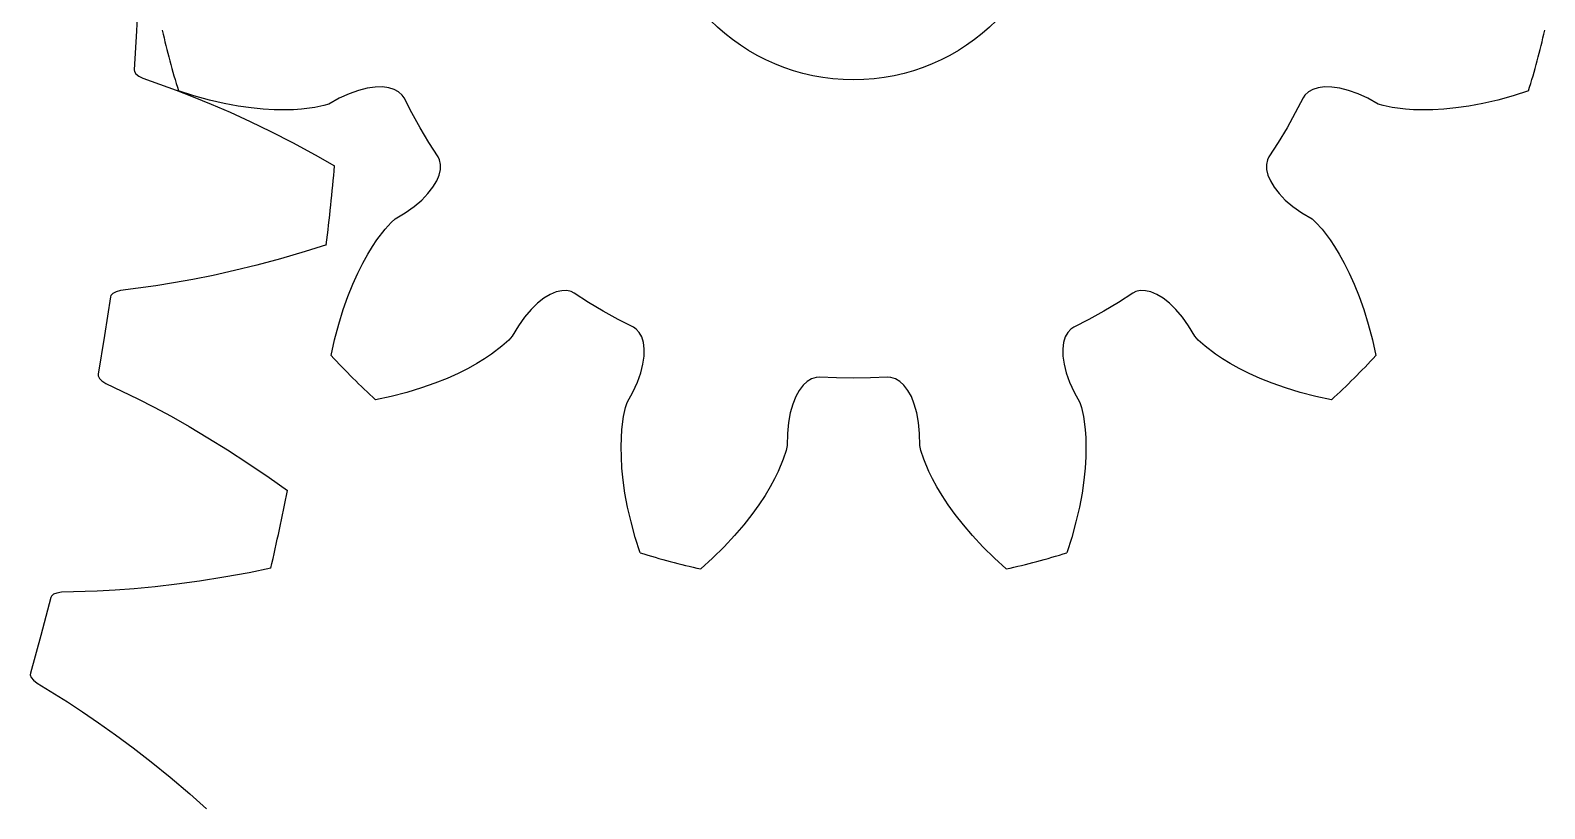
# Model space of a CAD drawing. Extents: x -31 to 42.8, y -31 to 31.
# Drawn here: x 27.86 to 42.84, y -9.21 to -1.51 of the extents above; entities that cross this region are included whole.
import ezdxf

# ---------------------------------------------------------------- set-up
doc = ezdxf.new("R2010")
doc.units = 0

msp = doc.modelspace()

# ---------------------------------------------------------------- linework, layer by layer
msp.add_circle((36, 0), 2)
msp.add_circle((36, 0), 2)
at = {"layer": 'layer0'}
for p, q in [((31.19, -2.082), (31.104, -2.104)), ((31.269, -2.071), (31.19, -2.082)), ((31.341, -2.07), (31.269, -2.071)), ((31.404, -2.078), (31.341, -2.07)), ((31.458, -2.094), (31.404, -2.078)), ((31.502, -2.119), (31.458, -2.094)), ((40.542, -2.094), (40.498, -2.119)), ((40.596, -2.078), (40.542, -2.094)), ((40.659, -2.07), (40.596, -2.078)), ((40.731, -2.071), (40.659, -2.07)), ((40.81, -2.082), (40.731, -2.071)), ((40.896, -2.104), (40.81, -2.082)), ((29.476, -2.158), (29.325, -2.11)), ((29.63, -2.2), (29.476, -2.158)), ((29.777, -2.234), (29.63, -2.2)), ((29.914, -2.26), (29.777, -2.234)), ((30.811, -2.239), (30.762, -2.255)), ((30.913, -2.182), (30.811, -2.239)), ((31.011, -2.137), (30.913, -2.182)), ((31.104, -2.104), (31.011, -2.137)), ((31.536, -2.15), (31.502, -2.119)), ((31.555, -2.177), (31.536, -2.15)), ((31.631, -2.327), (31.555, -2.177)), ((40.445, -2.177), (40.369, -2.327)), ((40.464, -2.15), (40.445, -2.177)), ((40.498, -2.119), (40.464, -2.15)), ((40.989, -2.137), (40.896, -2.104)), ((41.087, -2.182), (40.989, -2.137)), ((41.189, -2.239), (41.087, -2.182)), ((41.238, -2.255), (41.189, -2.239)), ((42.223, -2.234), (42.086, -2.26)), ((42.37, -2.2), (42.223, -2.234)), ((42.524, -2.158), (42.37, -2.2)), ((42.675, -2.11), (42.524, -2.158)), ((30.043, -2.278), (29.914, -2.26)), ((30.162, -2.29), (30.043, -2.278)), ((30.272, -2.296), (30.162, -2.29)), ((30.372, -2.298), (30.272, -2.296)), ((30.462, -2.296), (30.372, -2.298)), ((30.542, -2.291), (30.462, -2.296)), ((30.672, -2.274), (30.542, -2.291)), ((30.762, -2.255), (30.672, -2.274)), ((31.713, -2.475), (31.631, -2.327)), ((40.369, -2.327), (40.287, -2.475)), ((41.328, -2.274), (41.238, -2.255)), ((41.458, -2.291), (41.328, -2.274)), ((41.538, -2.296), (41.458, -2.291)), ((41.628, -2.298), (41.538, -2.296)), ((41.728, -2.296), (41.628, -2.298)), ((41.838, -2.29), (41.728, -2.296)), ((41.957, -2.278), (41.838, -2.29)), ((42.086, -2.26), (41.957, -2.278)), ((31.8, -2.62), (31.713, -2.475)), ((40.287, -2.475), (40.2, -2.62)), ((31.892, -2.761), (31.8, -2.62)), ((40.2, -2.62), (40.108, -2.761)), ((31.906, -2.791), (31.892, -2.761)), ((31.916, -2.836), (31.906, -2.791)), ((31.915, -2.886), (31.916, -2.836)), ((40.094, -2.791), (40.084, -2.836)), ((40.084, -2.836), (40.085, -2.886)), ((40.108, -2.761), (40.094, -2.791)), ((31.878, -3), (31.903, -2.941)), ((31.903, -2.941), (31.915, -2.886)), ((40.085, -2.886), (40.097, -2.941)), ((40.097, -2.941), (40.122, -3)), ((31.73, -3.188), (31.792, -3.124)), ((31.792, -3.124), (31.841, -3.061)), ((31.841, -3.061), (31.878, -3)), ((40.122, -3), (40.159, -3.061)), ((40.159, -3.061), (40.208, -3.124)), ((40.208, -3.124), (40.27, -3.188)), ((31.567, -3.314), (31.655, -3.252)), ((31.655, -3.252), (31.73, -3.188)), ((40.27, -3.188), (40.345, -3.252)), ((40.345, -3.252), (40.433, -3.314)), ((31.367, -3.477), (31.428, -3.409)), ((31.428, -3.409), (31.466, -3.375)), ((31.466, -3.375), (31.567, -3.314)), ((40.433, -3.314), (40.534, -3.375)), ((40.534, -3.375), (40.572, -3.409)), ((40.572, -3.409), (40.633, -3.477)), ((31.243, -3.648), (31.287, -3.581)), ((31.287, -3.581), (31.367, -3.477)), ((40.633, -3.477), (40.713, -3.581)), ((40.713, -3.581), (40.757, -3.648)), ((31.147, -3.812), (31.196, -3.725)), ((31.196, -3.725), (31.243, -3.648)), ((40.757, -3.648), (40.804, -3.725)), ((40.804, -3.725), (40.853, -3.812)), ((31.098, -3.911), (31.147, -3.812)), ((40.853, -3.812), (40.902, -3.911)), ((31, -4.141), (31.049, -4.02)), ((31.049, -4.02), (31.098, -3.911)), ((40.902, -3.911), (40.951, -4.02)), ((40.951, -4.02), (41, -4.141)), ((30.954, -4.272), (31, -4.141)), ((32.939, -4.159), (32.876, -4.208)), ((33, -4.122), (32.939, -4.159)), ((33.059, -4.097), (33, -4.122)), ((33.114, -4.085), (33.059, -4.097)), ((33.164, -4.084), (33.114, -4.085)), ((33.209, -4.094), (33.164, -4.084)), ((33.239, -4.108), (33.209, -4.094)), ((33.38, -4.2), (33.239, -4.108)), ((38.761, -4.108), (38.62, -4.2)), ((38.791, -4.094), (38.761, -4.108)), ((38.836, -4.084), (38.791, -4.094)), ((38.886, -4.085), (38.836, -4.084)), ((38.941, -4.097), (38.886, -4.085)), ((39, -4.122), (38.941, -4.097)), ((39.061, -4.159), (39, -4.122)), ((39.124, -4.208), (39.061, -4.159)), ((41, -4.141), (41.046, -4.272)), ((30.91, -4.416), (30.954, -4.272)), ((32.812, -4.27), (32.748, -4.345)), ((32.876, -4.208), (32.812, -4.27)), ((33.525, -4.287), (33.38, -4.2)), ((33.673, -4.369), (33.525, -4.287)), ((38.475, -4.287), (38.327, -4.369)), ((38.62, -4.2), (38.475, -4.287)), ((39.188, -4.27), (39.124, -4.208)), ((39.252, -4.345), (39.188, -4.27)), ((41.046, -4.272), (41.09, -4.416)), ((30.869, -4.571), (30.91, -4.416)), ((32.686, -4.433), (32.625, -4.534)), ((32.748, -4.345), (32.686, -4.433)), ((33.823, -4.445), (33.673, -4.369)), ((33.85, -4.464), (33.823, -4.445)), ((33.881, -4.498), (33.85, -4.464)), ((38.15, -4.464), (38.119, -4.498)), ((38.177, -4.445), (38.15, -4.464)), ((38.327, -4.369), (38.177, -4.445)), ((39.314, -4.433), (39.252, -4.345)), ((39.375, -4.534), (39.314, -4.433)), ((41.09, -4.416), (41.131, -4.571)), ((30.836, -4.726), (30.869, -4.571)), ((32.523, -4.633), (32.419, -4.713)), ((32.591, -4.572), (32.523, -4.633)), ((32.625, -4.534), (32.591, -4.572)), ((33.906, -4.542), (33.881, -4.498)), ((33.922, -4.596), (33.906, -4.542)), ((33.93, -4.659), (33.922, -4.596)), ((38.078, -4.596), (38.07, -4.659)), ((38.094, -4.542), (38.078, -4.596)), ((38.119, -4.498), (38.094, -4.542)), ((39.409, -4.572), (39.375, -4.534)), ((39.477, -4.633), (39.409, -4.572)), ((39.581, -4.713), (39.477, -4.633)), ((41.131, -4.571), (41.164, -4.726)), ((32.352, -4.757), (32.275, -4.804)), ((32.419, -4.713), (32.352, -4.757)), ((33.918, -4.81), (33.929, -4.731)), ((33.929, -4.731), (33.93, -4.659)), ((38.07, -4.659), (38.071, -4.731)), ((38.071, -4.731), (38.082, -4.81)), ((39.648, -4.757), (39.581, -4.713)), ((39.725, -4.804), (39.648, -4.757)), ((32.089, -4.902), (31.98, -4.951)), ((32.188, -4.853), (32.089, -4.902)), ((32.275, -4.804), (32.188, -4.853)), ((33.863, -4.989), (33.896, -4.896)), ((33.896, -4.896), (33.918, -4.81)), ((35.63, -4.941), (35.586, -4.955)), ((35.663, -4.939), (35.63, -4.941)), ((35.831, -4.947), (35.663, -4.939)), ((36.337, -4.939), (36.169, -4.947)), ((36.37, -4.941), (36.337, -4.939)), ((36.414, -4.955), (36.37, -4.941)), ((38.082, -4.81), (38.104, -4.896)), ((38.104, -4.896), (38.137, -4.989)), ((39.812, -4.853), (39.725, -4.804)), ((39.911, -4.902), (39.812, -4.853)), ((40.02, -4.951), (39.911, -4.902)), ((31.584, -5.09), (31.429, -5.131)), ((31.728, -5.046), (31.584, -5.09)), ((31.859, -5), (31.728, -5.046)), ((31.98, -4.951), (31.859, -5)), ((33.761, -5.189), (33.818, -5.087)), ((33.818, -5.087), (33.863, -4.989)), ((35.463, -5.07), (35.428, -5.132)), ((35.501, -5.019), (35.463, -5.07)), ((35.543, -4.981), (35.501, -5.019)), ((35.586, -4.955), (35.543, -4.981)), ((36, -4.95), (35.831, -4.947)), ((36.169, -4.947), (36, -4.95)), ((36.457, -4.981), (36.414, -4.955)), ((36.499, -5.019), (36.457, -4.981)), ((36.537, -5.07), (36.499, -5.019)), ((36.572, -5.132), (36.537, -5.07)), ((38.137, -4.989), (38.182, -5.087)), ((38.182, -5.087), (38.239, -5.189)), ((40.141, -5), (40.02, -4.951)), ((40.272, -5.046), (40.141, -5)), ((40.416, -5.09), (40.272, -5.046)), ((40.571, -5.131), (40.416, -5.09)), ((31.429, -5.131), (31.274, -5.164)), ((33.726, -5.328), (33.745, -5.238)), ((33.745, -5.238), (33.761, -5.189)), ((35.399, -5.207), (35.374, -5.292)), ((35.428, -5.132), (35.399, -5.207)), ((36.601, -5.207), (36.572, -5.132)), ((36.626, -5.292), (36.601, -5.207)), ((38.239, -5.189), (38.255, -5.238)), ((38.255, -5.238), (38.274, -5.328)), ((40.726, -5.164), (40.571, -5.131)), ((33.709, -5.458), (33.726, -5.328)), ((35.357, -5.389), (35.346, -5.496)), ((35.374, -5.292), (35.357, -5.389)), ((36.643, -5.389), (36.626, -5.292)), ((36.654, -5.496), (36.643, -5.389)), ((38.274, -5.328), (38.291, -5.458)), ((33.702, -5.628), (33.704, -5.538)), ((33.704, -5.538), (33.709, -5.458)), ((35.346, -5.496), (35.345, -5.614)), ((36.655, -5.614), (36.654, -5.496)), ((38.291, -5.458), (38.296, -5.538)), ((38.296, -5.538), (38.298, -5.628)), ((33.704, -5.728), (33.702, -5.628)), ((35.334, -5.664), (35.305, -5.751)), ((35.345, -5.614), (35.334, -5.664)), ((36.666, -5.664), (36.655, -5.614)), ((36.695, -5.751), (36.666, -5.664)), ((38.298, -5.628), (38.296, -5.728)), ((33.71, -5.838), (33.704, -5.728)), ((33.722, -5.957), (33.71, -5.838)), ((35.305, -5.751), (35.255, -5.872)), ((36.745, -5.872), (36.695, -5.751)), ((38.29, -5.838), (38.278, -5.957)), ((38.296, -5.728), (38.29, -5.838)), ((33.74, -6.086), (33.722, -5.957)), ((35.219, -5.944), (35.176, -6.023)), ((35.255, -5.872), (35.219, -5.944)), ((36.781, -5.944), (36.745, -5.872)), ((36.824, -6.023), (36.781, -5.944)), ((38.278, -5.957), (38.26, -6.086)), ((33.766, -6.223), (33.74, -6.086)), ((35.125, -6.108), (35.064, -6.201)), ((35.176, -6.023), (35.125, -6.108)), ((36.875, -6.108), (36.824, -6.023)), ((36.936, -6.201), (36.875, -6.108)), ((38.26, -6.086), (38.234, -6.223)), ((33.8, -6.37), (33.766, -6.223)), ((35.064, -6.201), (34.994, -6.298)), ((37.006, -6.298), (36.936, -6.201)), ((38.234, -6.223), (38.2, -6.37)), ((33.842, -6.524), (33.8, -6.37)), ((34.914, -6.4), (34.823, -6.506)), ((34.994, -6.298), (34.914, -6.4)), ((37.086, -6.4), (37.006, -6.298)), ((37.177, -6.506), (37.086, -6.4)), ((38.2, -6.37), (38.158, -6.524)), ((33.89, -6.675), (33.842, -6.524)), ((34.823, -6.506), (34.721, -6.616)), ((37.279, -6.616), (37.177, -6.506)), ((38.158, -6.524), (38.11, -6.675)), ((34.607, -6.729), (34.49, -6.835)), ((34.721, -6.616), (34.607, -6.729)), ((37.393, -6.729), (37.279, -6.616)), ((37.51, -6.835), (37.393, -6.729))]:
    msp.add_line(p, q, dxfattribs=at)
for start, end in [(192.4603, 197.5397), (342.4603, 347.5397), (222.4603, 227.5397), (312.4603, 317.5397), (252.4603, 257.5397), (282.4603, 287.5397)]:
    msp.add_arc((36, 0), 7, start, end, dxfattribs=at)
at = {"layer": 'layer1'}
for p, q in [((28.928, -1.129), (28.91, -1.515)), ((28.91, -1.515), (28.888, -1.901)), ((28.888, -1.901), (28.889, -1.918)), ((28.889, -1.918), (28.903, -1.94)), ((28.903, -1.94), (28.931, -1.963)), ((28.931, -1.963), (28.972, -1.985)), ((28.972, -1.985), (29.303, -2.103)), ((29.303, -2.103), (29.471, -2.167)), ((29.471, -2.167), (29.647, -2.24)), ((29.647, -2.24), (29.836, -2.321)), ((29.836, -2.321), (30.032, -2.412)), ((30.032, -2.412), (30.238, -2.511)), ((30.238, -2.511), (30.453, -2.621)), ((30.453, -2.621), (30.676, -2.741)), ((30.676, -2.741), (30.869, -2.849)), ((30.576, -3.697), (30.332, -3.768)), ((30.787, -3.631), (30.576, -3.697)), ((29.877, -3.885), (29.666, -3.933)), ((30.099, -3.831), (29.877, -3.885)), ((30.332, -3.768), (30.099, -3.831)), ((29.1, -4.036), (28.752, -4.082)), ((29.277, -4.007), (29.1, -4.036)), ((29.465, -3.973), (29.277, -4.007)), ((29.666, -3.933), (29.465, -3.973)), ((28.652, -4.146), (28.594, -4.529)), ((28.657, -4.131), (28.652, -4.146)), ((28.675, -4.111), (28.657, -4.131)), ((28.707, -4.095), (28.675, -4.111)), ((28.752, -4.082), (28.707, -4.095)), ((28.594, -4.529), (28.531, -4.91)), ((28.531, -4.91), (28.53, -4.927)), ((28.53, -4.927), (28.542, -4.951)), ((28.542, -4.951), (28.567, -4.976)), ((28.567, -4.976), (28.606, -5.002)), ((28.606, -5.002), (28.923, -5.154)), ((28.923, -5.154), (29.083, -5.236)), ((29.083, -5.236), (29.251, -5.326)), ((29.251, -5.326), (29.429, -5.427)), ((29.429, -5.427), (29.616, -5.538)), ((29.616, -5.538), (29.809, -5.658)), ((29.809, -5.658), (30.012, -5.79)), ((30.012, -5.79), (30.221, -5.932)), ((30.221, -5.932), (30.402, -6.061)), ((30.022, -6.873), (29.772, -6.918)), ((30.238, -6.829), (30.022, -6.873)), ((28.888, -7.032), (28.698, -7.046)), ((29.093, -7.012), (28.888, -7.032)), ((29.308, -6.987), (29.093, -7.012)), ((29.534, -6.956), (29.308, -6.987)), ((29.772, -6.918), (29.534, -6.956)), ((28.061, -7.119), (27.964, -7.493)), ((28.068, -7.103), (28.061, -7.119)), ((28.088, -7.086), (28.068, -7.103)), ((28.122, -7.073), (28.088, -7.086)), ((28.168, -7.065), (28.122, -7.073)), ((28.519, -7.055), (28.168, -7.065)), ((28.698, -7.046), (28.519, -7.055)), ((27.964, -7.493), (27.861, -7.866)), ((27.861, -7.866), (27.859, -7.882)), ((27.859, -7.882), (27.868, -7.907)), ((27.868, -7.907), (27.891, -7.935)), ((27.891, -7.935), (27.927, -7.965)), ((27.927, -7.965), (28.226, -8.149)), ((28.226, -8.149), (28.376, -8.247)), ((28.376, -8.247), (28.534, -8.355)), ((28.534, -8.355), (28.701, -8.474)), ((28.701, -8.474), (28.875, -8.603)), ((28.875, -8.603), (29.055, -8.743)), ((29.055, -8.743), (29.243, -8.895)), ((29.243, -8.895), (29.436, -9.059)), ((29.436, -9.059), (29.602, -9.205))]:
    msp.add_line(p, q, dxfattribs=at)
for start, end in [(353.274, 354.726), (347.274, 348.726)]:
    msp.add_arc((0, 0), 31, start, end, dxfattribs=at)
at = {"layer": 'layer2'}
for p, q in [((31.19, -2.082), (31.104, -2.104)), ((31.269, -2.071), (31.19, -2.082)), ((31.341, -2.07), (31.269, -2.071)), ((31.404, -2.078), (31.341, -2.07)), ((31.458, -2.094), (31.404, -2.078)), ((31.502, -2.119), (31.458, -2.094)), ((40.542, -2.094), (40.498, -2.119)), ((40.596, -2.078), (40.542, -2.094)), ((40.659, -2.07), (40.596, -2.078)), ((40.731, -2.071), (40.659, -2.07)), ((40.81, -2.082), (40.731, -2.071)), ((40.896, -2.104), (40.81, -2.082)), ((29.476, -2.158), (29.325, -2.11)), ((29.63, -2.2), (29.476, -2.158)), ((29.777, -2.234), (29.63, -2.2)), ((29.914, -2.26), (29.777, -2.234)), ((30.811, -2.239), (30.762, -2.255)), ((30.913, -2.182), (30.811, -2.239)), ((31.011, -2.137), (30.913, -2.182)), ((31.104, -2.104), (31.011, -2.137)), ((31.536, -2.15), (31.502, -2.119)), ((31.555, -2.177), (31.536, -2.15)), ((31.631, -2.327), (31.555, -2.177)), ((40.445, -2.177), (40.369, -2.327)), ((40.464, -2.15), (40.445, -2.177)), ((40.498, -2.119), (40.464, -2.15)), ((40.989, -2.137), (40.896, -2.104)), ((41.087, -2.182), (40.989, -2.137)), ((41.189, -2.239), (41.087, -2.182)), ((41.238, -2.255), (41.189, -2.239)), ((42.223, -2.234), (42.086, -2.26)), ((42.37, -2.2), (42.223, -2.234)), ((42.524, -2.158), (42.37, -2.2)), ((42.675, -2.11), (42.524, -2.158)), ((30.043, -2.278), (29.914, -2.26)), ((30.162, -2.29), (30.043, -2.278)), ((30.272, -2.296), (30.162, -2.29)), ((30.372, -2.298), (30.272, -2.296)), ((30.462, -2.296), (30.372, -2.298)), ((30.542, -2.291), (30.462, -2.296)), ((30.672, -2.274), (30.542, -2.291)), ((30.762, -2.255), (30.672, -2.274)), ((31.713, -2.475), (31.631, -2.327)), ((40.369, -2.327), (40.287, -2.475)), ((41.328, -2.274), (41.238, -2.255)), ((41.458, -2.291), (41.328, -2.274)), ((41.538, -2.296), (41.458, -2.291)), ((41.628, -2.298), (41.538, -2.296)), ((41.728, -2.296), (41.628, -2.298)), ((41.838, -2.29), (41.728, -2.296)), ((41.957, -2.278), (41.838, -2.29)), ((42.086, -2.26), (41.957, -2.278)), ((31.8, -2.62), (31.713, -2.475)), ((40.287, -2.475), (40.2, -2.62)), ((31.892, -2.761), (31.8, -2.62)), ((40.2, -2.62), (40.108, -2.761)), ((31.906, -2.791), (31.892, -2.761)), ((31.916, -2.836), (31.906, -2.791)), ((31.915, -2.886), (31.916, -2.836)), ((40.094, -2.791), (40.084, -2.836)), ((40.084, -2.836), (40.085, -2.886)), ((40.108, -2.761), (40.094, -2.791)), ((31.878, -3), (31.903, -2.941)), ((31.903, -2.941), (31.915, -2.886)), ((40.085, -2.886), (40.097, -2.941)), ((40.097, -2.941), (40.122, -3)), ((31.73, -3.188), (31.792, -3.124)), ((31.792, -3.124), (31.841, -3.061)), ((31.841, -3.061), (31.878, -3)), ((40.122, -3), (40.159, -3.061)), ((40.159, -3.061), (40.208, -3.124)), ((40.208, -3.124), (40.27, -3.188)), ((31.567, -3.314), (31.655, -3.252)), ((31.655, -3.252), (31.73, -3.188)), ((40.27, -3.188), (40.345, -3.252)), ((40.345, -3.252), (40.433, -3.314)), ((31.367, -3.477), (31.428, -3.409)), ((31.428, -3.409), (31.466, -3.375)), ((31.466, -3.375), (31.567, -3.314)), ((40.433, -3.314), (40.534, -3.375)), ((40.534, -3.375), (40.572, -3.409)), ((40.572, -3.409), (40.633, -3.477)), ((31.243, -3.648), (31.287, -3.581)), ((31.287, -3.581), (31.367, -3.477)), ((40.633, -3.477), (40.713, -3.581)), ((40.713, -3.581), (40.757, -3.648)), ((31.147, -3.812), (31.196, -3.725)), ((31.196, -3.725), (31.243, -3.648)), ((40.757, -3.648), (40.804, -3.725)), ((40.804, -3.725), (40.853, -3.812)), ((31.098, -3.911), (31.147, -3.812)), ((40.853, -3.812), (40.902, -3.911)), ((31, -4.141), (31.049, -4.02)), ((31.049, -4.02), (31.098, -3.911)), ((40.902, -3.911), (40.951, -4.02)), ((40.951, -4.02), (41, -4.141)), ((30.954, -4.272), (31, -4.141)), ((32.939, -4.159), (32.876, -4.208)), ((33, -4.122), (32.939, -4.159)), ((33.059, -4.097), (33, -4.122)), ((33.114, -4.085), (33.059, -4.097)), ((33.164, -4.084), (33.114, -4.085)), ((33.209, -4.094), (33.164, -4.084)), ((33.239, -4.108), (33.209, -4.094)), ((33.38, -4.2), (33.239, -4.108)), ((38.761, -4.108), (38.62, -4.2)), ((38.791, -4.094), (38.761, -4.108)), ((38.836, -4.084), (38.791, -4.094)), ((38.886, -4.085), (38.836, -4.084)), ((38.941, -4.097), (38.886, -4.085)), ((39, -4.122), (38.941, -4.097)), ((39.061, -4.159), (39, -4.122)), ((39.124, -4.208), (39.061, -4.159)), ((41, -4.141), (41.046, -4.272)), ((30.91, -4.416), (30.954, -4.272)), ((32.812, -4.27), (32.748, -4.345)), ((32.876, -4.208), (32.812, -4.27)), ((33.525, -4.287), (33.38, -4.2)), ((33.673, -4.369), (33.525, -4.287)), ((38.475, -4.287), (38.327, -4.369)), ((38.62, -4.2), (38.475, -4.287)), ((39.188, -4.27), (39.124, -4.208)), ((39.252, -4.345), (39.188, -4.27)), ((41.046, -4.272), (41.09, -4.416)), ((30.869, -4.571), (30.91, -4.416)), ((32.686, -4.433), (32.625, -4.534)), ((32.748, -4.345), (32.686, -4.433)), ((33.823, -4.445), (33.673, -4.369)), ((33.85, -4.464), (33.823, -4.445)), ((33.881, -4.498), (33.85, -4.464)), ((38.15, -4.464), (38.119, -4.498)), ((38.177, -4.445), (38.15, -4.464)), ((38.327, -4.369), (38.177, -4.445)), ((39.314, -4.433), (39.252, -4.345)), ((39.375, -4.534), (39.314, -4.433)), ((41.09, -4.416), (41.131, -4.571)), ((30.836, -4.726), (30.869, -4.571)), ((32.523, -4.633), (32.419, -4.713)), ((32.591, -4.572), (32.523, -4.633)), ((32.625, -4.534), (32.591, -4.572)), ((33.906, -4.542), (33.881, -4.498)), ((33.922, -4.596), (33.906, -4.542)), ((33.93, -4.659), (33.922, -4.596)), ((38.078, -4.596), (38.07, -4.659)), ((38.094, -4.542), (38.078, -4.596)), ((38.119, -4.498), (38.094, -4.542)), ((39.409, -4.572), (39.375, -4.534)), ((39.477, -4.633), (39.409, -4.572)), ((39.581, -4.713), (39.477, -4.633)), ((41.131, -4.571), (41.164, -4.726)), ((32.352, -4.757), (32.275, -4.804)), ((32.419, -4.713), (32.352, -4.757)), ((33.918, -4.81), (33.929, -4.731)), ((33.929, -4.731), (33.93, -4.659)), ((38.07, -4.659), (38.071, -4.731)), ((38.071, -4.731), (38.082, -4.81)), ((39.648, -4.757), (39.581, -4.713)), ((39.725, -4.804), (39.648, -4.757)), ((32.089, -4.902), (31.98, -4.951)), ((32.188, -4.853), (32.089, -4.902)), ((32.275, -4.804), (32.188, -4.853)), ((33.863, -4.989), (33.896, -4.896)), ((33.896, -4.896), (33.918, -4.81)), ((35.63, -4.941), (35.586, -4.955)), ((35.663, -4.939), (35.63, -4.941)), ((35.831, -4.947), (35.663, -4.939)), ((36.337, -4.939), (36.169, -4.947)), ((36.37, -4.941), (36.337, -4.939)), ((36.414, -4.955), (36.37, -4.941)), ((38.082, -4.81), (38.104, -4.896)), ((38.104, -4.896), (38.137, -4.989)), ((39.812, -4.853), (39.725, -4.804)), ((39.911, -4.902), (39.812, -4.853)), ((40.02, -4.951), (39.911, -4.902)), ((31.584, -5.09), (31.429, -5.131)), ((31.728, -5.046), (31.584, -5.09)), ((31.859, -5), (31.728, -5.046)), ((31.98, -4.951), (31.859, -5)), ((33.761, -5.189), (33.818, -5.087)), ((33.818, -5.087), (33.863, -4.989)), ((35.463, -5.07), (35.428, -5.132)), ((35.501, -5.019), (35.463, -5.07)), ((35.543, -4.981), (35.501, -5.019)), ((35.586, -4.955), (35.543, -4.981)), ((36, -4.95), (35.831, -4.947)), ((36.169, -4.947), (36, -4.95)), ((36.457, -4.981), (36.414, -4.955)), ((36.499, -5.019), (36.457, -4.981)), ((36.537, -5.07), (36.499, -5.019)), ((36.572, -5.132), (36.537, -5.07)), ((38.137, -4.989), (38.182, -5.087)), ((38.182, -5.087), (38.239, -5.189)), ((40.141, -5), (40.02, -4.951)), ((40.272, -5.046), (40.141, -5)), ((40.416, -5.09), (40.272, -5.046)), ((40.571, -5.131), (40.416, -5.09)), ((31.429, -5.131), (31.274, -5.164)), ((33.726, -5.328), (33.745, -5.238)), ((33.745, -5.238), (33.761, -5.189)), ((35.399, -5.207), (35.374, -5.292)), ((35.428, -5.132), (35.399, -5.207)), ((36.601, -5.207), (36.572, -5.132)), ((36.626, -5.292), (36.601, -5.207)), ((38.239, -5.189), (38.255, -5.238)), ((38.255, -5.238), (38.274, -5.328)), ((40.726, -5.164), (40.571, -5.131)), ((33.709, -5.458), (33.726, -5.328)), ((35.357, -5.389), (35.346, -5.496)), ((35.374, -5.292), (35.357, -5.389)), ((36.643, -5.389), (36.626, -5.292)), ((36.654, -5.496), (36.643, -5.389)), ((38.274, -5.328), (38.291, -5.458)), ((33.702, -5.628), (33.704, -5.538)), ((33.704, -5.538), (33.709, -5.458)), ((35.346, -5.496), (35.345, -5.614)), ((36.655, -5.614), (36.654, -5.496)), ((38.291, -5.458), (38.296, -5.538)), ((38.296, -5.538), (38.298, -5.628)), ((33.704, -5.728), (33.702, -5.628)), ((35.334, -5.664), (35.305, -5.751)), ((35.345, -5.614), (35.334, -5.664)), ((36.666, -5.664), (36.655, -5.614)), ((36.695, -5.751), (36.666, -5.664)), ((38.298, -5.628), (38.296, -5.728)), ((33.71, -5.838), (33.704, -5.728)), ((33.722, -5.957), (33.71, -5.838)), ((35.305, -5.751), (35.255, -5.872)), ((36.745, -5.872), (36.695, -5.751)), ((38.29, -5.838), (38.278, -5.957)), ((38.296, -5.728), (38.29, -5.838)), ((33.74, -6.086), (33.722, -5.957)), ((35.219, -5.944), (35.176, -6.023)), ((35.255, -5.872), (35.219, -5.944)), ((36.781, -5.944), (36.745, -5.872)), ((36.824, -6.023), (36.781, -5.944)), ((38.278, -5.957), (38.26, -6.086)), ((33.766, -6.223), (33.74, -6.086)), ((35.125, -6.108), (35.064, -6.201)), ((35.176, -6.023), (35.125, -6.108)), ((36.875, -6.108), (36.824, -6.023)), ((36.936, -6.201), (36.875, -6.108)), ((38.26, -6.086), (38.234, -6.223)), ((33.8, -6.37), (33.766, -6.223)), ((35.064, -6.201), (34.994, -6.298)), ((37.006, -6.298), (36.936, -6.201)), ((38.234, -6.223), (38.2, -6.37)), ((33.842, -6.524), (33.8, -6.37)), ((34.914, -6.4), (34.823, -6.506)), ((34.994, -6.298), (34.914, -6.4)), ((37.086, -6.4), (37.006, -6.298)), ((37.177, -6.506), (37.086, -6.4)), ((38.2, -6.37), (38.158, -6.524)), ((33.89, -6.675), (33.842, -6.524)), ((34.823, -6.506), (34.721, -6.616)), ((37.279, -6.616), (37.177, -6.506)), ((38.158, -6.524), (38.11, -6.675)), ((34.607, -6.729), (34.49, -6.835)), ((34.721, -6.616), (34.607, -6.729)), ((37.393, -6.729), (37.279, -6.616)), ((37.51, -6.835), (37.393, -6.729))]:
    msp.add_line(p, q, dxfattribs=at)
for start, end in [(192.4603, 197.5397), (342.4603, 347.5397), (222.4603, 227.5397), (312.4603, 317.5397), (252.4603, 257.5397), (282.4603, 287.5397)]:
    msp.add_arc((36, 0), 7, start, end, dxfattribs=at)
at = {"layer": 'layer3'}
for p, q in [((28.928, -1.129), (28.91, -1.515)), ((28.91, -1.515), (28.888, -1.901)), ((28.888, -1.901), (28.889, -1.918)), ((28.889, -1.918), (28.903, -1.94)), ((28.903, -1.94), (28.931, -1.963)), ((28.931, -1.963), (28.972, -1.985)), ((28.972, -1.985), (29.303, -2.103)), ((29.303, -2.103), (29.471, -2.167)), ((29.471, -2.167), (29.647, -2.24)), ((29.647, -2.24), (29.836, -2.321)), ((29.836, -2.321), (30.032, -2.412)), ((30.032, -2.412), (30.238, -2.511)), ((30.238, -2.511), (30.453, -2.621)), ((30.453, -2.621), (30.676, -2.741)), ((30.676, -2.741), (30.869, -2.849)), ((30.576, -3.697), (30.332, -3.768)), ((30.787, -3.631), (30.576, -3.697)), ((29.877, -3.885), (29.666, -3.933)), ((30.099, -3.831), (29.877, -3.885)), ((30.332, -3.768), (30.099, -3.831)), ((29.1, -4.036), (28.752, -4.082)), ((29.277, -4.007), (29.1, -4.036)), ((29.465, -3.973), (29.277, -4.007)), ((29.666, -3.933), (29.465, -3.973)), ((28.652, -4.146), (28.594, -4.529)), ((28.657, -4.131), (28.652, -4.146)), ((28.675, -4.111), (28.657, -4.131)), ((28.707, -4.095), (28.675, -4.111)), ((28.752, -4.082), (28.707, -4.095)), ((28.594, -4.529), (28.531, -4.91)), ((28.531, -4.91), (28.53, -4.927)), ((28.53, -4.927), (28.542, -4.951)), ((28.542, -4.951), (28.567, -4.976)), ((28.567, -4.976), (28.606, -5.002)), ((28.606, -5.002), (28.923, -5.154)), ((28.923, -5.154), (29.083, -5.236)), ((29.083, -5.236), (29.251, -5.326)), ((29.251, -5.326), (29.429, -5.427)), ((29.429, -5.427), (29.616, -5.538)), ((29.616, -5.538), (29.809, -5.658)), ((29.809, -5.658), (30.012, -5.79)), ((30.012, -5.79), (30.221, -5.932)), ((30.221, -5.932), (30.402, -6.061)), ((30.022, -6.873), (29.772, -6.918)), ((30.238, -6.829), (30.022, -6.873)), ((28.888, -7.032), (28.698, -7.046)), ((29.093, -7.012), (28.888, -7.032)), ((29.308, -6.987), (29.093, -7.012)), ((29.534, -6.956), (29.308, -6.987)), ((29.772, -6.918), (29.534, -6.956)), ((28.061, -7.119), (27.964, -7.493)), ((28.068, -7.103), (28.061, -7.119)), ((28.088, -7.086), (28.068, -7.103)), ((28.122, -7.073), (28.088, -7.086)), ((28.168, -7.065), (28.122, -7.073)), ((28.519, -7.055), (28.168, -7.065)), ((28.698, -7.046), (28.519, -7.055)), ((27.964, -7.493), (27.861, -7.866)), ((27.861, -7.866), (27.859, -7.882)), ((27.859, -7.882), (27.868, -7.907)), ((27.868, -7.907), (27.891, -7.935)), ((27.891, -7.935), (27.927, -7.965)), ((27.927, -7.965), (28.226, -8.149)), ((28.226, -8.149), (28.376, -8.247)), ((28.376, -8.247), (28.534, -8.355)), ((28.534, -8.355), (28.701, -8.474)), ((28.701, -8.474), (28.875, -8.603)), ((28.875, -8.603), (29.055, -8.743)), ((29.055, -8.743), (29.243, -8.895)), ((29.243, -8.895), (29.436, -9.059)), ((29.436, -9.059), (29.602, -9.205))]:
    msp.add_line(p, q, dxfattribs=at)
for start, end in [(353.274, 354.726), (347.274, 348.726)]:
    msp.add_arc((0, 0), 31, start, end, dxfattribs=at)

doc.saveas('drawing.dxf')
